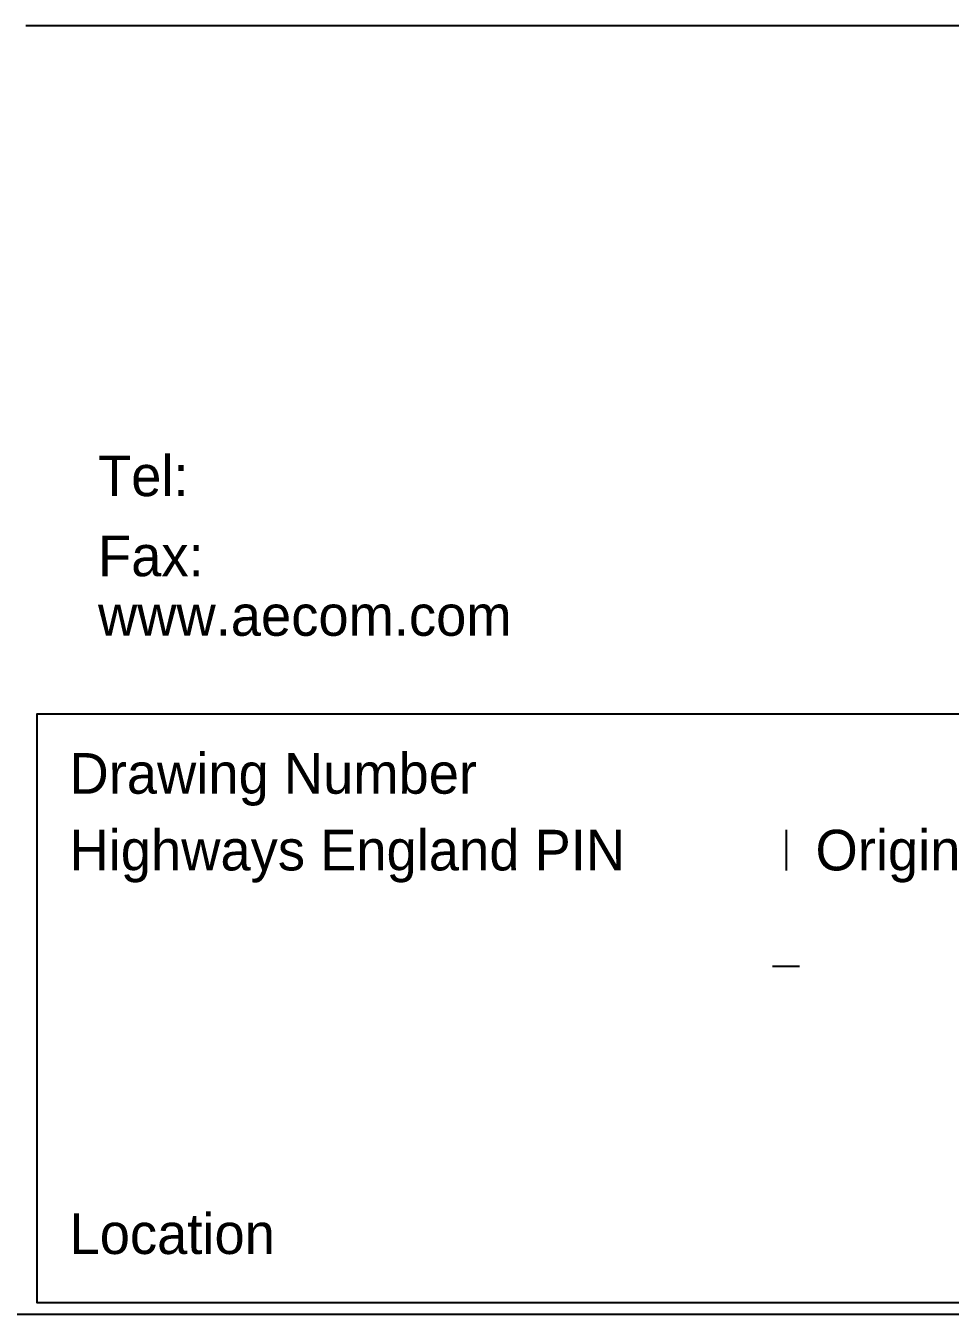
# Model space of a CAD drawing. Extents: x 0 to 841, y 0 to 594.
# Drawn here: x 731 to 772, y 10 to 67.1 of the extents above; entities that cross this region are included whole.
import ezdxf

# ---------------------------------------------------------------- set-up
doc = ezdxf.new("R2010")
doc.units = 0
for name, color, linetype in [('Z-Zz_10_20-Z-P_CadFrame', 7, 'Continuous'), ('Z-Zz_10_20-Z-P_CadFrameAttributeTitles', 7, 'Continuous'), ('Z-Zz_10_20-Z-P_Tags', 7, 'Continuous')]:
    doc.layers.add(name, color=color, linetype=linetype)

# ---------------------------------------------------------------- blocks, each defined once
blk = doc.blocks.new('AECOM_TitleBlock_A1v')
for points in [[(764.6857757630776, 31.468966923997513), (764.6857757630776, 29.668966923997512)], [(764.0857757630775, 25.421693582758824), (765.2857757630775, 25.421693582758824)]]:
    blk.add_lwpolyline(points)
at = {"layer": 'Z-Zz_10_20-Z-P_CadFrame'}
blk.add_line((20, 9.999999999999993), (831.0000000000002, 10.000000000000112), dxfattribs=at)
blk.add_lwpolyline([(831.0000000000002, 67.10150091156389), (731.0000000000002, 67.10150091156389)], dxfattribs=at)
blk.add_lwpolyline([(830.5000000000002, 10.50150091156387), (731.5000000000002, 10.50150091156387), (731.5000000000002, 36.601500911563875), (830.5000000000002, 36.601500911563846)], close=True, dxfattribs=at)
at = {"layer": 'Z-Zz_10_20-Z-P_CadFrameAttributeTitles'}
for s, p in [('www.aecom.com ', (734.2009914945465, 40.066121460815765)), ('Drawing Number', (732.9375006670987, 33.068966923997515)), ('Highways England PIN', (732.9375006670987, 29.668966923997512)), ('Originator', (765.9926075852761, 29.668966923997512)), ('Location', (732.9375006670987, 12.66896692399751))]:
    blk.add_text(s, height=1.8, dxfattribs=at).set_placement(p)
at = {"layer": 'Z-Zz_10_20-Z-P_Tags'}
for s, p in [('Tel:', (734.2009914945465, 46.25609479965132)), ('Fax:', (734.2009914945465, 42.70684453726612))]:
    blk.add_text(s, height=1.8, dxfattribs=at).set_placement(p)

msp = doc.modelspace()

# ---------------------------------------------------------------- block references
msp.add_blockref('AECOM_TitleBlock_A1v', (0, 0))

doc.saveas('drawing.dxf')
